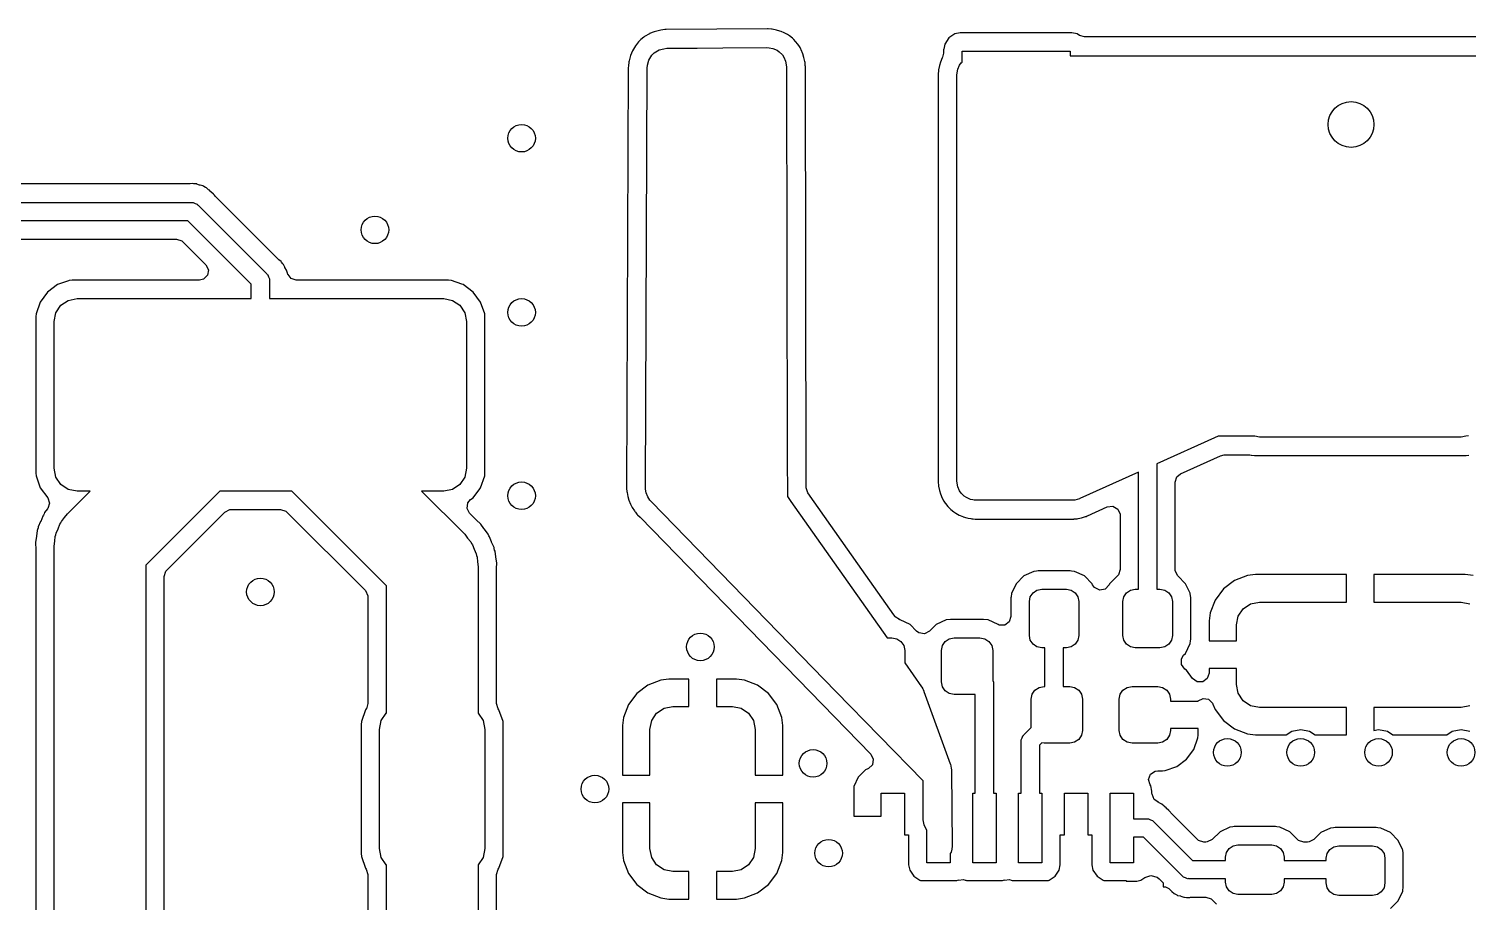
# Model space of a CAD drawing. Extents: x 100.3 to 197.2, y -144.7 to -85.3.
# Drawn here: x 118.72 to 134.43, y -134.13 to -124.61 of the extents above; entities that cross this region are included whole.
import ezdxf

# ---------------------------------------------------------------- set-up
doc = ezdxf.new("R2010")
doc.units = 0
doc.layers.add('BLACK', color=7, linetype='CONTINUOUS')

msp = doc.modelspace()

# ---------------------------------------------------------------- linework, layer by layer
at = {"layer": 'BLACK', "linetype": 'CONTINUOUS'}
for p, q in [((125.442, -124.691), (125.433, -124.698)), ((125.494, -124.661), (125.442, -124.691)), ((125.497, -124.659), (125.494, -124.661)), ((125.546, -124.639), (125.497, -124.659)), ((125.497, -124.659), (125.497, -124.659)), ((125.605, -124.623), (125.546, -124.639)), ((125.618, -124.62), (125.605, -124.623)), ((125.605, -124.623), (125.605, -124.623)), ((125.663, -124.614), (125.618, -124.62)), ((125.676, -124.613), (125.663, -124.614)), ((126.781, -124.606), (125.676, -124.613)), ((126.791, -124.606), (126.781, -124.606)), ((126.825, -124.609), (126.791, -124.606)), ((126.835, -124.611), (126.825, -124.609)), ((126.881, -124.62), (126.835, -124.611)), ((126.919, -124.631), (126.881, -124.62)), ((126.881, -124.62), (126.881, -124.62)), ((126.881, -124.62), (126.881, -124.62)), ((126.933, -124.637), (126.919, -124.631)), ((126.919, -124.631), (126.919, -124.631)), ((126.919, -124.631), (126.919, -124.631)), ((126.964, -124.649), (126.933, -124.637)), ((127, -124.668), (126.964, -124.649)), ((126.964, -124.649), (126.964, -124.649)), ((126.964, -124.649), (126.964, -124.649)), ((127.024, -124.684), (127, -124.668)), ((127, -124.668), (127, -124.668)), ((127.055, -124.71), (127.024, -124.684)), ((127.024, -124.684), (127.024, -124.684)), ((128.827, -124.661), (128.76, -124.705)), ((128.885, -124.65), (128.827, -124.661)), ((128.827, -124.661), (128.827, -124.661)), ((130.105, -124.649), (128.885, -124.649)), ((128.885, -124.649), (128.885, -124.649)), ((128.885, -124.649), (128.885, -124.65)), ((130.163, -124.661), (130.105, -124.649)), ((130.188, -124.678), (130.163, -124.661)), ((130.243, -124.694), (130.188, -124.678)), ((135.443, -124.694), (130.243, -124.694)), ((125.31, -124.848), (125.289, -124.897)), ((125.341, -124.792), (125.31, -124.848)), ((125.374, -124.75), (125.341, -124.792)), ((125.341, -124.792), (125.341, -124.792)), ((125.4, -124.724), (125.374, -124.75)), ((125.374, -124.75), (125.374, -124.75)), ((125.433, -124.698), (125.4, -124.724)), ((125.4, -124.724), (125.4, -124.724)), ((125.4, -124.724), (125.4, -124.724)), ((125.4, -124.724), (125.4, -124.724)), ((125.545, -124.869), (125.6, -124.837)), ((125.6, -124.837), (125.652, -124.823)), ((125.652, -124.823), (125.684, -124.819)), ((125.684, -124.819), (126.015, -124.816)), ((126.015, -124.816), (126.296, -124.815)), ((126.296, -124.815), (126.777, -124.811)), ((126.777, -124.811), (126.801, -124.814)), ((126.801, -124.814), (126.842, -124.821)), ((126.842, -124.821), (126.887, -124.84)), ((126.887, -124.84), (126.911, -124.856)), ((127.07, -124.724), (127.055, -124.71)), ((127.055, -124.71), (127.055, -124.71)), ((127.09, -124.744), (127.07, -124.724)), ((127.115, -124.775), (127.09, -124.744)), ((127.132, -124.799), (127.115, -124.775)), ((127.138, -124.81), (127.132, -124.799)), ((127.148, -124.829), (127.138, -124.81)), ((127.151, -124.834), (127.148, -124.829)), ((127.169, -124.879), (127.151, -124.834)), ((128.705, -124.83), (128.704, -124.83)), ((128.704, -124.83), (128.704, -124.871)), ((128.716, -124.772), (128.705, -124.83)), ((128.76, -124.705), (128.716, -124.772)), ((128.716, -124.772), (128.716, -124.772)), ((128.76, -124.705), (128.76, -124.705)), ((128.905, -124.969), (128.905, -124.85)), ((128.905, -124.85), (130.085, -124.85)), ((130.085, -124.85), (130.085, -124.9)), ((125.271, -124.968), (125.265, -125.013)), ((125.273, -124.955), (125.271, -124.968)), ((125.289, -124.897), (125.273, -124.955)), ((125.289, -124.897), (125.289, -124.897)), ((125.469, -125.034), (125.473, -125.002)), ((125.473, -125.002), (125.487, -124.95)), ((125.487, -124.95), (125.519, -124.895)), ((125.519, -124.895), (125.545, -124.869)), ((126.911, -124.856), (126.945, -124.89)), ((126.945, -124.89), (126.961, -124.914)), ((126.961, -124.914), (126.98, -124.958)), ((126.98, -124.958), (126.988, -124.999)), ((126.988, -124.999), (126.99, -125.023)), ((127.181, -124.918), (127.169, -124.879)), ((127.19, -124.963), (127.181, -124.918)), ((127.192, -124.973), (127.19, -124.963)), ((127.194, -124.992), (127.192, -124.973)), ((127.195, -125.008), (127.194, -124.992)), ((127.196, -125.018), (127.195, -125.008)), ((127.195, -125.008), (127.195, -125.008)), ((127.195, -125.008), (127.195, -125.008)), ((127.195, -125.008), (127.195, -125.008)), ((128.659, -125.008), (128.65, -125.053)), ((128.671, -124.969), (128.659, -125.008)), ((128.659, -125.008), (128.659, -125.008)), ((128.689, -124.924), (128.671, -124.969)), ((128.693, -124.917), (128.689, -124.924)), ((128.689, -124.924), (128.689, -124.924)), ((128.704, -124.871), (128.693, -124.917)), ((128.86, -125.048), (128.879, -125.003)), ((128.879, -125.003), (128.895, -124.979)), ((128.895, -124.979), (128.905, -124.969)), ((130.085, -124.9), (135.438, -124.9)), ((125.264, -125.027), (125.245, -129.61)), ((125.265, -125.013), (125.264, -125.027)), ((125.265, -125.013), (125.265, -125.013)), ((125.45, -129.606), (125.469, -125.034)), ((126.99, -125.023), (126.999, -129.271)), ((127.205, -129.597), (127.196, -125.018)), ((127.196, -125.018), (127.196, -125.018)), ((127.196, -125.018), (127.196, -125.018)), ((128.645, -125.106), (128.644, -125.107)), ((128.644, -125.107), (128.644, -129.543)), ((128.648, -125.063), (128.645, -125.097)), ((128.645, -125.097), (128.645, -125.097)), ((128.645, -125.097), (128.645, -125.103)), ((128.645, -125.103), (128.645, -125.106)), ((128.65, -125.053), (128.648, -125.063)), ((128.65, -125.053), (128.65, -125.053)), ((128.85, -125.112), (128.852, -125.088)), ((128.85, -129.538), (128.85, -125.112)), ((128.852, -125.088), (128.86, -125.048)), ((120.476, -126.299), (117.765, -126.299)), ((120.483, -126.299), (120.476, -126.299)), ((120.514, -126.295), (120.483, -126.299)), ((120.524, -126.297), (120.514, -126.295)), ((120.514, -126.295), (120.514, -126.295)), ((120.546, -126.299), (120.524, -126.297)), ((120.556, -126.299), (120.546, -126.299)), ((120.556, -126.3), (120.556, -126.299)), ((120.556, -126.299), (120.556, -126.299)), ((120.556, -126.299), (120.556, -126.299)), ((120.586, -126.311), (120.556, -126.3)), ((120.592, -126.313), (120.586, -126.311)), ((120.623, -126.32), (120.592, -126.313)), ((120.632, -126.326), (120.623, -126.32)), ((120.623, -126.32), (120.623, -126.32)), ((120.652, -126.337), (120.632, -126.326)), ((120.661, -126.34), (120.652, -126.337)), ((120.684, -126.362), (120.661, -126.34)), ((120.69, -126.366), (120.684, -126.362)), ((120.693, -126.368), (120.69, -126.366)), ((120.707, -126.382), (120.693, -126.368)), ((120.708, -126.383), (120.707, -126.382)), ((120.739, -126.411), (120.708, -126.383)), ((120.744, -126.416), (120.739, -126.411)), ((120.749, -126.423), (120.744, -126.416)), ((120.75, -126.422), (120.749, -126.423)), ((120.759, -126.434), (120.75, -126.422)), ((117.641, -126.5), (120.5, -126.5)), ((120.5, -126.5), (120.508, -126.502)), ((120.508, -126.502), (120.516, -126.501)), ((120.516, -126.501), (120.537, -126.512)), ((120.537, -126.512), (120.559, -126.519)), ((120.559, -126.519), (120.564, -126.526)), ((120.564, -126.526), (120.571, -126.529)), ((120.571, -126.529), (121.321, -127.279)), ((121.445, -127.12), (120.759, -126.434)), ((120.459, -126.7), (117.6, -126.7)), ((121.15, -127.391), (120.459, -126.7)), ((117.624, -126.9), (120.335, -126.9)), ((120.335, -126.9), (120.393, -126.919)), ((120.393, -126.919), (120.405, -126.929)), ((120.405, -126.929), (120.656, -127.18)), ((120.656, -127.18), (120.683, -127.235)), ((121.45, -127.125), (121.445, -127.12)), ((121.476, -127.144), (121.45, -127.125)), ((121.481, -127.152), (121.476, -127.144)), ((121.495, -127.17), (121.481, -127.152)), ((121.502, -127.177), (121.495, -127.17)), ((121.515, -127.206), (121.502, -127.177)), ((121.502, -127.177), (121.502, -127.177)), ((121.518, -127.212), (121.515, -127.206)), ((119.157, -127.355), (119.037, -127.397)), ((119.165, -127.352), (119.157, -127.355)), ((119.196, -127.349), (119.165, -127.352)), ((119.165, -127.352), (119.165, -127.352)), ((119.165, -127.352), (119.165, -127.352)), ((120.586, -127.349), (119.196, -127.349)), ((120.63, -127.339), (120.586, -127.349)), ((120.674, -127.295), (120.63, -127.339)), ((120.683, -127.235), (120.674, -127.295)), ((121.321, -127.279), (121.324, -127.286)), ((121.324, -127.286), (121.331, -127.291)), ((121.331, -127.291), (121.338, -127.313)), ((121.338, -127.313), (121.349, -127.334)), ((121.349, -127.334), (121.348, -127.342)), ((121.348, -127.342), (121.35, -127.35)), ((121.35, -127.35), (121.35, -127.55)), ((121.535, -127.24), (121.518, -127.212)), ((121.537, -127.249), (121.535, -127.24)), ((121.544, -127.271), (121.537, -127.249)), ((121.537, -127.249), (121.537, -127.249)), ((121.551, -127.288), (121.544, -127.271)), ((121.553, -127.288), (121.551, -127.288)), ((121.584, -127.331), (121.553, -127.288)), ((121.642, -127.349), (121.584, -127.331)), ((123.304, -127.349), (121.642, -127.349)), ((123.335, -127.352), (123.304, -127.349)), ((123.304, -127.349), (123.304, -127.349)), ((123.449, -127.392), (123.335, -127.352)), ((123.335, -127.352), (123.335, -127.352)), ((123.335, -127.352), (123.335, -127.352)), ((118.928, -127.478), (118.847, -127.587)), ((119.037, -127.397), (118.928, -127.478)), ((118.928, -127.478), (118.928, -127.478)), ((121.15, -127.55), (121.15, -127.391)), ((123.463, -127.397), (123.449, -127.392)), ((123.572, -127.478), (123.463, -127.397)), ((123.653, -127.587), (123.572, -127.478)), ((123.572, -127.478), (123.572, -127.478)), ((123.572, -127.478), (123.572, -127.478)), ((123.572, -127.478), (123.572, -127.478)), ((123.572, -127.478), (123.572, -127.478)), ((118.847, -127.587), (118.802, -127.715)), ((119.019, -127.704), (119.073, -127.623)), ((119.073, -127.623), (119.154, -127.569)), ((119.154, -127.569), (119.25, -127.55)), ((119.25, -127.55), (121.15, -127.55)), ((121.35, -127.55), (123.25, -127.55)), ((123.25, -127.55), (123.346, -127.569)), ((123.346, -127.569), (123.427, -127.623)), ((123.427, -127.623), (123.481, -127.704)), ((123.698, -127.715), (123.653, -127.587)), ((123.653, -127.587), (123.653, -127.587)), ((123.653, -127.587), (123.653, -127.587)), ((118.802, -127.715), (118.799, -127.746)), ((118.799, -127.746), (118.799, -129.454)), ((119, -127.8), (119.019, -127.704)), ((119, -129.4), (119, -127.8)), ((123.481, -127.704), (123.5, -127.8)), ((123.5, -127.8), (123.5, -129.4)), ((123.7, -127.746), (123.698, -127.715)), ((123.7, -129.454), (123.7, -127.746)), ((131.661, -129.068), (131.03, -129.353)), ((131.7, -129.05), (131.661, -129.068)), ((131.661, -129.068), (131.661, -129.068)), ((132.1, -129.05), (131.7, -129.05)), ((132.15, -129.06), (132.1, -129.05)), ((134.35, -129.06), (132.15, -129.06)), ((134.402, -129.05), (134.35, -129.06)), ((134.431, -129.046), (134.402, -129.05)), ((119.019, -129.496), (119, -129.4)), ((123.5, -129.4), (123.481, -129.496)), ((126.999, -129.271), (127, -129.71)), ((131.03, -129.353), (131.03, -130.72)), ((131.289, -129.461), (131.725, -129.264)), ((131.725, -129.264), (131.766, -129.255)), ((131.766, -129.255), (132.045, -129.255)), ((132.045, -129.255), (132.061, -129.257)), ((132.061, -129.257), (132.065, -129.258)), ((132.065, -129.258), (132.065, -129.258)), ((132.065, -129.258), (132.096, -129.26)), ((132.096, -129.26), (132.096, -129.261)), ((132.096, -129.261), (132.096, -129.261)), ((132.096, -129.261), (134.404, -129.261)), ((134.404, -129.26), (134.435, -129.258)), ((134.404, -129.261), (134.404, -129.26)), ((118.799, -129.454), (118.802, -129.485)), ((118.802, -129.485), (118.802, -129.485)), ((118.802, -129.485), (118.802, -129.485)), ((118.802, -129.485), (118.82, -129.536)), ((118.82, -129.536), (118.847, -129.613)), ((119.073, -129.577), (119.019, -129.496)), ((123.481, -129.496), (123.427, -129.577)), ((123.653, -129.613), (123.698, -129.485)), ((123.698, -129.485), (123.7, -129.454)), ((128.644, -129.543), (128.645, -129.553)), ((128.645, -129.553), (128.648, -129.587)), ((128.852, -129.562), (128.85, -129.538)), ((128.86, -129.602), (128.852, -129.562)), ((130.83, -129.443), (130.192, -129.731)), ((130.83, -130.72), (130.83, -129.443)), ((131.231, -129.551), (131.249, -129.493)), ((131.231, -130.505), (131.231, -129.551)), ((131.249, -129.493), (131.289, -129.461)), ((118.847, -129.613), (118.93, -129.725)), ((119.154, -129.631), (119.073, -129.577)), ((119.146, -129.896), (119.393, -129.65)), ((119.25, -129.65), (119.154, -129.631)), ((119.393, -129.65), (119.25, -129.65)), ((120.807, -129.65), (120, -130.457)), ((121.593, -129.65), (120.807, -129.65)), ((122.625, -130.682), (121.593, -129.65)), ((123.25, -129.65), (123.007, -129.65)), ((123.007, -129.65), (123.479, -130.121)), ((123.346, -129.631), (123.25, -129.65)), ((123.427, -129.577), (123.346, -129.631)), ((123.544, -129.743), (123.572, -129.722)), ((123.572, -129.722), (123.643, -129.626)), ((123.643, -129.626), (123.653, -129.613)), ((123.653, -129.613), (123.653, -129.613)), ((123.653, -129.613), (123.653, -129.613)), ((125.245, -129.61), (125.245, -129.62)), ((125.245, -129.62), (125.246, -129.626)), ((125.246, -129.626), (125.248, -129.65)), ((125.248, -129.65), (125.248, -129.654)), ((125.248, -129.654), (125.248, -129.654)), ((125.248, -129.654), (125.25, -129.664)), ((125.25, -129.664), (125.259, -129.709)), ((125.259, -129.709), (125.259, -129.709)), ((125.259, -129.709), (125.27, -129.747)), ((125.453, -129.63), (125.45, -129.606)), ((125.46, -129.67), (125.453, -129.63)), ((125.478, -129.714), (125.46, -129.67)), ((125.5, -129.748), (125.478, -129.714)), ((127, -129.71), (127.036, -129.762)), ((127.205, -129.613), (127.205, -129.597)), ((127.223, -129.67), (127.205, -129.613)), ((127.769, -130.443), (127.223, -129.67)), ((128.648, -129.587), (128.65, -129.597)), ((128.65, -129.597), (128.659, -129.642)), ((128.659, -129.642), (128.671, -129.681)), ((128.671, -129.681), (128.671, -129.681)), ((128.671, -129.681), (128.689, -129.726)), ((128.879, -129.647), (128.86, -129.602)), ((128.895, -129.671), (128.879, -129.647)), ((128.929, -129.705), (128.895, -129.671)), ((128.953, -129.721), (128.929, -129.705)), ((128.998, -129.74), (128.953, -129.721)), ((118.928, -129.844), (118.896, -129.885)), ((118.93, -129.841), (118.928, -129.844)), ((118.93, -129.725), (118.949, -129.783)), ((118.949, -129.783), (118.93, -129.841)), ((120.229, -130.511), (120.861, -129.879)), ((120.861, -129.879), (120.916, -129.852)), ((120.916, -129.852), (120.931, -129.85)), ((120.931, -129.85), (121.469, -129.85)), ((121.469, -129.85), (121.527, -129.869)), ((121.527, -129.869), (121.539, -129.879)), ((121.539, -129.879), (122.396, -130.736)), ((123.505, -129.838), (123.515, -129.777)), ((123.533, -129.892), (123.505, -129.838)), ((123.515, -129.777), (123.544, -129.743)), ((125.27, -129.747), (125.27, -129.747)), ((125.27, -129.747), (125.27, -129.747)), ((125.27, -129.747), (125.288, -129.791)), ((125.288, -129.791), (125.288, -129.791)), ((125.288, -129.791), (125.288, -129.791)), ((125.288, -129.791), (125.306, -129.827)), ((125.306, -129.827), (125.306, -129.827)), ((125.306, -129.827), (125.306, -129.827)), ((125.306, -129.827), (125.306, -129.827)), ((125.306, -129.827), (125.331, -129.865)), ((125.331, -129.865), (125.331, -129.865)), ((125.331, -129.865), (125.337, -129.873)), ((125.337, -129.873), (125.342, -129.879)), ((125.342, -129.879), (125.358, -129.9)), ((125.516, -129.767), (125.5, -129.748)), ((127.53, -131.835), (125.516, -129.767)), ((127.036, -129.762), (127.036, -129.762)), ((127.036, -129.762), (128.087, -131.25)), ((128.689, -129.726), (128.689, -129.726)), ((128.689, -129.726), (128.708, -129.761)), ((128.708, -129.761), (128.722, -129.782)), ((128.722, -129.782), (128.724, -129.785)), ((128.724, -129.785), (128.75, -129.816)), ((128.75, -129.816), (128.784, -129.85)), ((128.784, -129.85), (128.815, -129.876)), ((128.815, -129.876), (128.815, -129.876)), ((128.815, -129.876), (128.839, -129.892)), ((129.023, -129.745), (128.998, -129.74)), ((129.038, -129.748), (129.023, -129.745)), ((129.062, -129.75), (129.038, -129.748)), ((130.104, -129.75), (129.062, -129.75)), ((130.11, -129.75), (130.104, -129.75)), ((130.119, -129.749), (130.11, -129.75)), ((130.136, -129.747), (130.119, -129.749)), ((130.162, -129.741), (130.136, -129.747)), ((130.186, -129.733), (130.162, -129.741)), ((130.192, -129.731), (130.186, -129.733)), ((130.274, -129.919), (130.49, -129.822)), ((130.49, -129.822), (130.551, -129.815)), ((130.551, -129.815), (130.604, -129.846)), ((130.604, -129.846), (130.629, -129.901)), ((118.852, -129.983), (118.826, -130.04)), ((118.853, -129.98), (118.852, -129.983)), ((118.875, -129.922), (118.853, -129.98)), ((118.882, -129.912), (118.875, -129.922)), ((118.875, -129.922), (118.875, -129.922)), ((118.891, -129.896), (118.882, -129.912)), ((118.896, -129.885), (118.891, -129.896)), ((118.896, -129.885), (118.896, -129.885)), ((119.042, -130.06), (119.061, -130.01)), ((119.061, -130.01), (119.072, -129.996)), ((119.072, -129.996), (119.079, -129.98)), ((119.079, -129.98), (119.114, -129.939)), ((119.114, -129.939), (119.146, -129.896)), ((123.604, -129.964), (123.533, -129.892)), ((123.606, -129.966), (123.604, -129.964)), ((123.653, -130.007), (123.606, -129.966)), ((123.654, -130.009), (123.653, -130.007)), ((123.653, -130.007), (123.653, -130.007)), ((123.689, -130.058), (123.654, -130.009)), ((125.358, -129.9), (125.358, -129.9)), ((125.358, -129.9), (125.365, -129.907)), ((125.365, -129.907), (125.393, -129.936)), ((125.393, -129.936), (127.91, -132.52)), ((128.839, -129.892), (128.839, -129.892)), ((128.839, -129.892), (128.839, -129.892)), ((128.839, -129.892), (128.874, -129.911)), ((128.874, -129.911), (128.874, -129.911)), ((128.874, -129.911), (128.874, -129.911)), ((128.874, -129.911), (128.915, -129.928)), ((128.915, -129.928), (128.919, -129.929)), ((128.919, -129.929), (128.958, -129.941)), ((128.958, -129.941), (128.958, -129.941)), ((128.958, -129.941), (128.958, -129.941)), ((128.958, -129.941), (128.971, -129.944)), ((128.971, -129.944), (129.003, -129.95)), ((129.003, -129.95), (129.011, -129.951)), ((129.011, -129.951), (129.013, -129.952)), ((129.013, -129.952), (129.013, -129.952)), ((129.013, -129.952), (129.028, -129.953)), ((129.028, -129.953), (129.047, -129.955)), ((129.047, -129.955), (129.057, -129.956)), ((129.057, -129.956), (129.057, -129.956)), ((129.057, -129.956), (130.106, -129.956)), ((130.106, -129.956), (130.107, -129.955)), ((130.106, -129.956), (130.106, -129.956)), ((130.107, -129.955), (130.112, -129.955)), ((130.112, -129.955), (130.112, -129.955)), ((130.112, -129.955), (130.112, -129.955)), ((130.112, -129.955), (130.124, -129.955)), ((130.124, -129.955), (130.129, -129.954)), ((130.129, -129.954), (130.163, -129.951)), ((130.163, -129.951), (130.174, -129.949)), ((130.174, -129.949), (130.21, -129.941)), ((130.21, -129.941), (130.221, -129.938)), ((130.221, -129.938), (130.253, -129.928)), ((130.253, -129.928), (130.258, -129.926)), ((130.258, -129.926), (130.269, -129.921)), ((130.269, -129.921), (130.274, -129.919)), ((130.629, -129.901), (130.63, -129.912)), ((130.63, -129.912), (130.63, -130.505)), ((118.807, -130.146), (118.796, -130.207)), ((118.815, -130.081), (118.807, -130.143)), ((118.807, -130.143), (118.807, -130.146)), ((118.819, -130.07), (118.815, -130.081)), ((118.824, -130.052), (118.819, -130.07)), ((118.826, -130.04), (118.824, -130.052)), ((118.826, -130.04), (118.826, -130.04)), ((119.008, -130.197), (119.011, -130.144)), ((119.011, -130.144), (119.018, -130.127)), ((119.018, -130.127), (119.02, -130.109)), ((119.02, -130.109), (119.042, -130.06)), ((123.479, -130.121), (123.511, -130.164)), ((123.511, -130.164), (123.546, -130.205)), ((123.69, -130.061), (123.689, -130.058)), ((123.729, -130.11), (123.69, -130.061)), ((123.734, -130.121), (123.729, -130.11)), ((123.743, -130.137), (123.734, -130.121)), ((123.75, -130.147), (123.743, -130.137)), ((123.772, -130.205), (123.75, -130.147)), ((118.796, -130.207), (118.797, -130.231)), ((118.797, -130.231), (118.799, -130.27)), ((118.799, -130.27), (118.799, -130.273)), ((118.799, -130.273), (118.799, -136.477)), ((119, -130.25), (119.008, -130.197)), ((119, -136.5), (119, -130.25)), ((123.546, -130.205), (123.553, -130.221)), ((123.553, -130.221), (123.564, -130.235)), ((123.564, -130.235), (123.583, -130.285)), ((123.583, -130.285), (123.605, -130.334)), ((123.605, -130.334), (123.607, -130.352)), ((123.773, -130.208), (123.772, -130.205)), ((123.799, -130.265), (123.773, -130.208)), ((123.801, -130.277), (123.799, -130.265)), ((123.806, -130.295), (123.801, -130.277)), ((123.81, -130.306), (123.806, -130.295)), ((123.818, -130.368), (123.81, -130.306)), ((120, -130.457), (120, -136.293)), ((123.607, -130.352), (123.614, -130.369)), ((123.614, -130.369), (123.617, -130.422)), ((123.617, -130.422), (123.625, -130.475)), ((123.625, -130.475), (123.625, -132.072)), ((123.818, -130.371), (123.818, -130.368)), ((123.829, -130.432), (123.818, -130.371)), ((123.825, -130.498), (123.826, -130.495)), ((123.825, -131.968), (123.825, -130.498)), ((123.826, -130.495), (123.829, -130.432)), ((128.162, -130.999), (127.769, -130.443)), ((130.63, -130.505), (130.611, -130.563)), ((131.232, -130.521), (131.231, -130.505)), ((120.2, -130.581), (120.219, -130.523)), ((120.2, -133.376), (120.2, -130.581)), ((120.219, -130.523), (120.229, -130.511)), ((129.496, -130.66), (129.446, -130.767)), ((129.58, -130.576), (129.496, -130.66)), ((129.687, -130.526), (129.58, -130.576)), ((129.719, -130.522), (129.687, -130.526)), ((129.687, -130.526), (129.687, -130.526)), ((129.736, -130.519), (129.719, -130.522)), ((130.084, -130.519), (129.736, -130.519)), ((130.101, -130.522), (130.084, -130.519)), ((130.133, -130.526), (130.101, -130.522)), ((130.24, -130.576), (130.133, -130.526)), ((130.324, -130.66), (130.24, -130.576)), ((130.24, -130.576), (130.24, -130.576)), ((130.24, -130.576), (130.24, -130.576)), ((130.33, -130.673), (130.324, -130.66)), ((130.324, -130.66), (130.324, -130.66)), ((130.324, -130.66), (130.324, -130.66)), ((130.516, -130.66), (130.51, -130.673)), ((130.557, -130.618), (130.516, -130.66)), ((130.6, -130.576), (130.557, -130.618)), ((130.601, -130.575), (130.6, -130.576)), ((130.6, -130.576), (130.6, -130.576)), ((130.611, -130.563), (130.601, -130.575)), ((131.259, -130.575), (131.232, -130.521)), ((131.26, -130.576), (131.259, -130.575)), ((131.344, -130.66), (131.26, -130.576)), ((131.26, -130.576), (131.26, -130.576)), ((131.393, -130.765), (131.344, -130.66)), ((131.344, -130.66), (131.344, -130.66)), ((131.344, -130.66), (131.344, -130.66)), ((131.878, -130.626), (131.757, -130.717)), ((132.019, -130.571), (131.878, -130.626)), ((132.107, -130.56), (132.019, -130.571)), ((133.1, -130.56), (132.107, -130.56)), ((133.1, -130.86), (133.1, -130.56)), ((134.393, -130.56), (133.4, -130.56)), ((133.4, -130.56), (133.4, -130.86)), ((134.481, -130.571), (134.393, -130.56)), ((122.396, -130.736), (122.423, -130.791)), ((122.423, -130.791), (122.424, -130.806)), ((122.424, -130.806), (122.424, -131.968)), ((122.625, -132.072), (122.625, -130.682)), ((129.441, -130.804), (129.439, -130.816)), ((129.439, -130.816), (129.439, -131.017)), ((129.446, -130.767), (129.441, -130.804)), ((129.446, -130.767), (129.446, -130.767)), ((129.446, -130.767), (129.446, -130.767)), ((129.446, -130.767), (129.446, -130.767)), ((129.64, -130.855), (129.65, -130.803)), ((129.65, -130.803), (129.68, -130.76)), ((129.68, -130.76), (129.723, -130.73)), ((129.723, -130.73), (129.775, -130.72)), ((129.775, -130.72), (130.045, -130.72)), ((130.045, -130.72), (130.097, -130.73)), ((130.097, -130.73), (130.14, -130.76)), ((130.14, -130.76), (130.17, -130.803)), ((130.17, -130.803), (130.18, -130.855)), ((130.352, -130.703), (130.33, -130.673)), ((130.408, -130.729), (130.352, -130.703)), ((130.468, -130.718), (130.408, -130.729)), ((130.51, -130.673), (130.468, -130.718)), ((130.66, -130.855), (130.67, -130.803)), ((130.67, -130.803), (130.7, -130.76)), ((130.7, -130.76), (130.743, -130.73)), ((130.743, -130.73), (130.795, -130.72)), ((130.795, -130.72), (130.83, -130.72)), ((131.03, -130.72), (131.065, -130.72)), ((131.065, -130.72), (131.117, -130.73)), ((131.117, -130.73), (131.16, -130.76)), ((131.16, -130.76), (131.19, -130.803)), ((131.19, -130.803), (131.2, -130.855)), ((131.394, -130.767), (131.393, -130.765)), ((131.4, -130.816), (131.394, -130.767)), ((131.4, -131.264), (131.4, -130.816)), ((131.757, -130.717), (131.666, -130.838)), ((129.64, -131.225), (129.64, -130.855)), ((130.18, -130.855), (130.18, -131.225)), ((130.66, -131.225), (130.66, -130.855)), ((131.2, -130.855), (131.2, -131.225)), ((131.611, -130.979), (131.6, -131.067)), ((131.666, -130.838), (131.611, -130.979)), ((131.919, -131.014), (131.973, -130.933)), ((131.973, -130.933), (132.054, -130.879)), ((132.054, -130.879), (132.15, -130.86)), ((132.15, -130.86), (133.1, -130.86)), ((133.4, -130.86), (134.35, -130.86)), ((134.35, -130.86), (134.446, -130.879)), ((128.175, -131.018), (128.162, -130.999)), ((128.177, -131.021), (128.175, -131.018)), ((128.223, -131.052), (128.177, -131.021)), ((128.223, -131.053), (128.223, -131.052)), ((128.226, -131.055), (128.223, -131.053)), ((128.228, -131.056), (128.226, -131.055)), ((128.229, -131.056), (128.228, -131.056)), ((128.338, -131.107), (128.229, -131.056)), ((128.41, -131.178), (128.338, -131.107)), ((128.338, -131.107), (128.338, -131.107)), ((128.338, -131.107), (128.338, -131.107)), ((128.622, -131.107), (128.55, -131.178)), ((128.731, -131.056), (128.622, -131.107)), ((128.622, -131.107), (128.622, -131.107)), ((128.622, -131.107), (128.622, -131.107)), ((128.78, -131.05), (128.731, -131.056)), ((128.731, -131.056), (128.731, -131.056)), ((129.14, -131.049), (128.78, -131.049)), ((128.78, -131.049), (128.78, -131.05)), ((129.189, -131.056), (129.14, -131.049)), ((129.14, -131.049), (129.14, -131.049)), ((129.298, -131.107), (129.189, -131.056)), ((129.299, -131.107), (129.298, -131.107)), ((129.31, -131.111), (129.299, -131.107)), ((129.371, -131.111), (129.31, -131.111)), ((129.421, -131.075), (129.371, -131.111)), ((129.439, -131.017), (129.421, -131.075)), ((131.6, -131.067), (131.6, -131.285)), ((131.9, -131.11), (131.919, -131.014)), ((131.9, -131.285), (131.9, -131.11)), ((128.087, -131.25), (128.14, -131.25)), ((128.14, -131.25), (128.194, -131.261)), ((128.194, -131.261), (128.239, -131.291)), ((128.239, -131.291), (128.269, -131.336)), ((128.435, -131.197), (128.41, -131.178)), ((128.495, -131.206), (128.435, -131.197)), ((128.55, -131.178), (128.495, -131.206)), ((128.691, -131.336), (128.721, -131.291)), ((128.721, -131.291), (128.766, -131.261)), ((128.766, -131.261), (128.82, -131.25)), ((128.82, -131.25), (129.1, -131.25)), ((129.1, -131.25), (129.154, -131.261)), ((129.154, -131.261), (129.199, -131.291)), ((129.199, -131.291), (129.229, -131.336)), ((129.65, -131.277), (129.64, -131.225)), ((129.68, -131.32), (129.65, -131.277)), ((130.17, -131.277), (130.14, -131.32)), ((130.18, -131.225), (130.17, -131.277)), ((130.67, -131.277), (130.66, -131.225)), ((130.7, -131.32), (130.67, -131.277)), ((131.19, -131.277), (131.16, -131.32)), ((131.2, -131.225), (131.19, -131.277)), ((131.394, -131.313), (131.398, -131.285)), ((131.398, -131.285), (131.4, -131.264)), ((131.6, -131.285), (131.9, -131.285)), ((131.6, -131.285), (131.6, -131.285)), ((128.269, -131.336), (128.28, -131.39)), ((128.28, -131.39), (128.28, -131.524)), ((128.68, -131.39), (128.691, -131.336)), ((128.68, -131.73), (128.68, -131.39)), ((129.229, -131.336), (129.24, -131.39)), ((129.24, -131.39), (129.24, -131.717)), ((129.723, -131.35), (129.68, -131.32)), ((129.775, -131.36), (129.723, -131.35)), ((129.81, -131.36), (129.775, -131.36)), ((129.81, -131.78), (129.81, -131.36)), ((130.045, -131.36), (130.01, -131.36)), ((130.01, -131.36), (130.01, -131.78)), ((130.097, -131.35), (130.045, -131.36)), ((130.14, -131.32), (130.097, -131.35)), ((130.743, -131.35), (130.7, -131.32)), ((130.795, -131.36), (130.743, -131.35)), ((131.065, -131.36), (130.795, -131.36)), ((131.117, -131.35), (131.065, -131.36)), ((131.16, -131.32), (131.117, -131.35)), ((131.3, -131.48), (131.323, -131.441)), ((131.323, -131.441), (131.344, -131.42)), ((131.344, -131.42), (131.394, -131.313)), ((128.28, -131.524), (128.464, -131.787)), ((131.299, -131.541), (131.3, -131.48)), ((131.335, -131.591), (131.299, -131.541)), ((131.355, -131.605), (131.335, -131.591)), ((131.421, -131.696), (131.355, -131.605)), ((131.355, -131.605), (131.355, -131.605)), ((131.9, -131.585), (131.6, -131.585)), ((131.6, -131.585), (131.6, -131.637)), ((131.9, -131.76), (131.9, -131.585)), ((125.619, -131.711), (125.478, -131.766)), ((125.707, -131.7), (125.619, -131.711)), ((125.925, -131.7), (125.707, -131.7)), ((125.925, -132), (125.925, -131.7)), ((126.225, -131.7), (126.225, -132)), ((126.443, -131.7), (126.225, -131.7)), ((126.225, -131.7), (126.225, -131.7)), ((126.531, -131.711), (126.443, -131.7)), ((126.672, -131.766), (126.531, -131.711)), ((128.691, -131.784), (128.68, -131.73)), ((129.24, -131.717), (129.249, -131.734)), ((129.249, -131.734), (129.248, -131.742)), ((129.248, -131.742), (129.25, -131.75)), ((129.25, -131.75), (129.25, -132.944)), ((131.47, -131.731), (131.421, -131.696)), ((131.532, -131.731), (131.47, -131.731)), ((131.581, -131.695), (131.532, -131.731)), ((131.6, -131.637), (131.581, -131.695)), ((131.919, -131.856), (131.9, -131.76)), ((125.357, -131.857), (125.266, -131.978)), ((125.478, -131.766), (125.357, -131.857)), ((126.793, -131.857), (126.672, -131.766)), ((126.884, -131.978), (126.793, -131.857)), ((128.48, -132.81), (127.53, -131.835)), ((128.464, -131.787), (128.466, -131.79)), ((128.466, -131.79), (128.476, -131.807)), ((128.476, -131.807), (128.48, -131.815)), ((128.48, -131.815), (128.488, -131.833)), ((128.488, -131.833), (128.49, -131.837)), ((128.49, -131.837), (128.777, -132.625)), ((128.721, -131.829), (128.691, -131.784)), ((128.766, -131.859), (128.721, -131.829)), ((128.82, -131.87), (128.766, -131.859)), ((129.05, -131.87), (128.82, -131.87)), ((129.05, -132.944), (129.05, -131.87)), ((129.66, -131.92), (129.671, -131.866)), ((129.66, -132.229), (129.66, -131.92)), ((129.671, -131.866), (129.701, -131.821)), ((129.701, -131.821), (129.746, -131.791)), ((129.746, -131.791), (129.8, -131.78)), ((129.8, -131.78), (129.81, -131.78)), ((130.01, -131.78), (130.08, -131.78)), ((130.08, -131.78), (130.134, -131.791)), ((130.134, -131.791), (130.179, -131.821)), ((130.179, -131.821), (130.209, -131.866)), ((130.209, -131.866), (130.22, -131.92)), ((130.22, -131.92), (130.22, -132.26)), ((130.62, -131.92), (130.631, -131.866)), ((130.62, -132.26), (130.62, -131.92)), ((130.631, -131.866), (130.661, -131.821)), ((130.661, -131.821), (130.706, -131.791)), ((130.706, -131.791), (130.76, -131.78)), ((130.76, -131.78), (131.04, -131.78)), ((131.04, -131.78), (131.094, -131.791)), ((131.094, -131.791), (131.139, -131.821)), ((131.139, -131.821), (131.169, -131.866)), ((131.169, -131.866), (131.18, -131.92)), ((131.18, -131.92), (131.18, -131.94)), ((131.481, -131.939), (131.535, -131.912)), ((131.535, -131.912), (131.596, -131.921)), ((131.596, -131.921), (131.639, -131.964)), ((131.973, -131.937), (131.919, -131.856)), ((122.397, -132.037), (122.352, -132.165)), ((122.405, -132.026), (122.397, -132.037)), ((122.397, -132.037), (122.397, -132.037)), ((122.406, -132.026), (122.405, -132.026)), ((122.424, -131.968), (122.406, -132.026)), ((122.569, -132.154), (122.623, -132.073)), ((122.623, -132.073), (122.625, -132.072)), ((123.625, -132.072), (123.627, -132.073)), ((123.627, -132.073), (123.681, -132.154)), ((123.826, -131.968), (123.825, -131.968)), ((123.845, -132.026), (123.826, -131.968)), ((123.853, -132.037), (123.845, -132.026)), ((123.898, -132.165), (123.853, -132.037)), ((125.266, -131.978), (125.211, -132.119)), ((125.519, -132.154), (125.573, -132.073)), ((125.573, -132.073), (125.654, -132.019)), ((125.654, -132.019), (125.75, -132)), ((125.75, -132), (125.925, -132)), ((126.225, -132), (126.4, -132)), ((126.4, -132), (126.496, -132.019)), ((126.496, -132.019), (126.577, -132.073)), ((126.577, -132.073), (126.631, -132.154)), ((126.939, -132.119), (126.884, -131.978)), ((131.18, -131.94), (131.48, -131.94)), ((131.48, -131.94), (131.481, -131.939)), ((131.639, -131.964), (131.643, -131.973)), ((131.643, -131.973), (131.666, -132.032)), ((131.666, -132.032), (131.757, -132.153)), ((132.054, -131.991), (131.973, -131.937)), ((132.15, -132.01), (132.054, -131.991)), ((133.1, -132.01), (132.15, -132.01)), ((133.1, -132.31), (133.1, -132.01)), ((134.35, -132.01), (133.4, -132.01)), ((133.4, -132.01), (133.4, -132.26)), ((134.446, -131.991), (134.35, -132.01)), ((122.352, -132.165), (122.349, -132.196)), ((122.349, -132.196), (122.349, -133.604)), ((122.352, -132.165), (122.352, -132.165)), ((122.55, -132.25), (122.569, -132.154)), ((123.681, -132.154), (123.7, -132.25)), ((123.9, -132.196), (123.898, -132.165)), ((123.9, -132.75), (123.9, -132.196)), ((123.9, -132.196), (123.9, -132.196)), ((125.211, -132.119), (125.2, -132.207)), ((125.2, -132.207), (125.2, -132.207)), ((125.2, -132.207), (125.2, -132.75)), ((125.5, -132.25), (125.519, -132.154)), ((126.631, -132.154), (126.65, -132.25)), ((126.95, -132.207), (126.939, -132.119)), ((126.95, -132.75), (126.95, -132.207)), ((126.95, -132.207), (126.95, -132.207)), ((129.579, -132.309), (129.66, -132.229)), ((131.757, -132.153), (131.878, -132.244)), ((122.55, -133.55), (122.55, -132.25)), ((123.7, -132.25), (123.7, -133.55)), ((125.5, -132.75), (125.5, -132.25)), ((126.65, -132.25), (126.65, -132.75)), ((129.55, -132.38), (129.552, -132.372)), ((129.55, -132.944), (129.55, -132.38)), ((129.551, -132.364), (129.562, -132.343)), ((129.552, -132.372), (129.551, -132.364)), ((129.562, -132.343), (129.569, -132.321)), ((129.569, -132.321), (129.576, -132.316)), ((129.576, -132.316), (129.579, -132.309)), ((130.134, -132.389), (130.08, -132.4)), ((130.179, -132.359), (130.134, -132.389)), ((130.209, -132.314), (130.179, -132.359)), ((130.22, -132.26), (130.209, -132.314)), ((130.631, -132.314), (130.62, -132.26)), ((130.661, -132.359), (130.631, -132.314)), ((130.706, -132.389), (130.661, -132.359)), ((130.76, -132.4), (130.706, -132.389)), ((131.094, -132.389), (131.04, -132.4)), ((131.139, -132.359), (131.094, -132.389)), ((131.169, -132.314), (131.139, -132.359)), ((131.18, -132.26), (131.169, -132.314)), ((131.48, -132.24), (131.18, -132.24)), ((131.18, -132.24), (131.18, -132.26)), ((131.433, -132.468), (131.477, -132.343)), ((131.477, -132.343), (131.48, -132.313)), ((131.48, -132.313), (131.48, -132.24)), ((131.48, -132.24), (131.48, -132.24)), ((131.878, -132.244), (132.019, -132.299)), ((132.019, -132.299), (132.107, -132.31)), ((132.107, -132.31), (132.107, -132.31)), ((132.107, -132.31), (132.443, -132.31)), ((132.443, -132.31), (132.504, -132.269)), ((132.504, -132.269), (132.6, -132.25)), ((132.6, -132.25), (132.696, -132.269)), ((132.696, -132.269), (132.757, -132.31)), ((132.757, -132.31), (133.1, -132.31)), ((133.1, -132.31), (133.1, -132.31)), ((133.4, -132.26), (133.45, -132.25)), ((133.45, -132.25), (133.546, -132.269)), ((133.546, -132.269), (133.607, -132.31)), ((133.607, -132.31), (134.193, -132.31)), ((134.193, -132.31), (134.254, -132.269)), ((134.254, -132.269), (134.35, -132.25)), ((134.35, -132.25), (134.446, -132.269)), ((127.91, -132.52), (127.937, -132.575)), ((129.776, -132.395), (129.75, -132.421)), ((129.75, -132.421), (129.75, -132.944)), ((129.8, -132.4), (129.776, -132.395)), ((130.08, -132.4), (129.8, -132.4)), ((131.04, -132.4), (130.76, -132.4)), ((131.355, -132.575), (131.433, -132.468)), ((127.851, -132.692), (127.771, -132.772)), ((127.879, -132.679), (127.851, -132.692)), ((127.883, -132.678), (127.879, -132.679)), ((127.927, -132.635), (127.883, -132.678)), ((127.937, -132.575), (127.927, -132.635)), ((128.777, -132.625), (128.779, -132.63)), ((128.779, -132.63), (128.784, -132.65)), ((128.784, -132.65), (128.788, -132.671)), ((128.788, -132.671), (128.79, -132.692)), ((128.79, -132.692), (128.79, -132.697)), ((128.79, -132.697), (128.798, -133.524)), ((130.963, -132.738), (131.013, -132.704)), ((131.013, -132.704), (131.04, -132.7)), ((131.04, -132.7), (131.093, -132.7)), ((131.093, -132.7), (131.123, -132.697)), ((131.123, -132.697), (131.248, -132.653)), ((131.123, -132.697), (131.123, -132.697)), ((131.248, -132.653), (131.355, -132.575)), ((131.355, -132.575), (131.355, -132.575)), ((123.9, -133.05), (123.9, -132.75)), ((125.2, -132.75), (125.2, -132.75)), ((125.2, -132.75), (125.5, -132.75)), ((126.65, -132.75), (126.95, -132.75)), ((126.95, -132.75), (126.95, -132.75)), ((127.771, -132.772), (127.726, -132.874)), ((128.48, -132.891), (128.48, -132.81)), ((130.941, -132.795), (130.963, -132.738)), ((130.958, -132.854), (130.941, -132.795)), ((130.966, -132.866), (130.958, -132.854)), ((127.726, -132.874), (127.723, -132.899)), ((127.723, -132.899), (127.723, -133.198)), ((128.023, -133.198), (128.023, -132.944)), ((128.023, -132.944), (128.277, -132.944)), ((128.277, -132.944), (128.277, -133.4)), ((128.48, -133.237), (128.48, -132.891)), ((128.48, -132.891), (128.48, -132.891)), ((129.023, -133.706), (129.023, -132.944)), ((129.023, -132.944), (129.05, -132.944)), ((129.25, -132.944), (129.277, -132.944)), ((129.277, -132.944), (129.277, -133.706)), ((129.523, -133.706), (129.523, -132.944)), ((129.523, -132.944), (129.55, -132.944)), ((129.75, -132.944), (129.777, -132.944)), ((129.777, -132.944), (129.777, -133.706)), ((130.023, -133.4), (130.023, -132.944)), ((130.023, -132.944), (130.277, -132.944)), ((130.277, -132.944), (130.277, -133.4)), ((130.523, -133.706), (130.523, -132.944)), ((130.523, -132.944), (130.777, -132.944)), ((130.777, -132.944), (130.777, -133.225)), ((130.977, -132.924), (130.966, -132.866)), ((130.977, -132.95), (130.977, -132.924)), ((130.978, -132.958), (130.977, -132.95)), ((131.002, -133.015), (130.978, -132.958)), ((131.041, -133.039), (131.002, -133.015)), ((123.9, -133.604), (123.9, -133.05)), ((125.2, -133.05), (125.2, -133.593)), ((125.5, -133.05), (125.2, -133.05)), ((125.2, -133.05), (125.2, -133.05)), ((125.5, -133.55), (125.5, -133.05)), ((126.95, -133.05), (126.65, -133.05)), ((126.65, -133.05), (126.65, -133.55)), ((126.95, -133.593), (126.95, -133.05)), ((131.04, -133.042), (131.041, -133.039)), ((131.048, -133.045), (131.04, -133.042)), ((131.057, -133.051), (131.048, -133.045)), ((131.077, -133.062), (131.057, -133.051)), ((131.086, -133.065), (131.077, -133.062)), ((131.109, -133.087), (131.086, -133.065)), ((131.115, -133.091), (131.109, -133.087)), ((131.118, -133.093), (131.115, -133.091)), ((131.132, -133.107), (131.118, -133.093)), ((131.133, -133.108), (131.132, -133.107)), ((131.162, -133.134), (131.133, -133.108)), ((131.169, -133.141), (131.162, -133.134)), ((131.174, -133.148), (131.169, -133.141)), ((131.175, -133.147), (131.174, -133.148)), ((131.184, -133.159), (131.175, -133.147)), ((131.475, -133.451), (131.184, -133.159)), ((127.723, -133.198), (127.723, -133.198)), ((127.723, -133.198), (128.023, -133.198)), ((128.492, -133.291), (128.48, -133.237)), ((128.523, -133.354), (128.492, -133.291)), ((130.777, -133.225), (130.925, -133.225)), ((130.925, -133.225), (130.933, -133.227)), ((130.933, -133.227), (130.941, -133.226)), ((130.941, -133.226), (130.962, -133.237)), ((130.962, -133.237), (130.984, -133.244)), ((130.984, -133.244), (130.989, -133.251)), ((130.989, -133.251), (130.996, -133.254)), ((130.996, -133.254), (131.421, -133.68)), ((131.827, -133.316), (131.72, -133.366)), ((131.859, -133.312), (131.827, -133.316)), ((131.827, -133.316), (131.827, -133.316)), ((131.876, -133.309), (131.859, -133.312)), ((132.324, -133.309), (131.876, -133.309)), ((132.341, -133.312), (132.324, -133.309)), ((132.373, -133.316), (132.341, -133.312)), ((132.48, -133.366), (132.373, -133.316)), ((132.927, -133.326), (132.82, -133.376)), ((132.959, -133.322), (132.927, -133.326)), ((132.927, -133.326), (132.927, -133.326)), ((132.976, -133.32), (132.959, -133.322)), ((133.424, -133.32), (132.976, -133.32)), ((133.441, -133.322), (133.424, -133.32)), ((133.473, -133.326), (133.441, -133.322)), ((133.58, -133.376), (133.473, -133.326)), ((120.2, -136.169), (120.2, -133.376)), ((128.277, -133.4), (128.322, -133.4)), ((128.322, -133.4), (128.322, -133.726)), ((128.523, -133.356), (128.523, -133.354)), ((128.523, -133.706), (128.523, -133.356)), ((129.977, -133.726), (129.977, -133.4)), ((129.977, -133.4), (130.023, -133.4)), ((130.277, -133.4), (130.322, -133.4)), ((130.322, -133.4), (130.322, -133.726)), ((130.884, -133.425), (130.777, -133.425)), ((130.777, -133.425), (130.777, -133.706)), ((131.309, -133.851), (130.884, -133.425)), ((131.487, -133.461), (131.475, -133.451)), ((131.545, -133.48), (131.487, -133.461)), ((131.565, -133.48), (131.545, -133.48)), ((131.581, -133.478), (131.565, -133.48)), ((131.635, -133.451), (131.581, -133.478)), ((131.636, -133.45), (131.635, -133.451)), ((131.72, -133.366), (131.636, -133.45)), ((131.636, -133.45), (131.636, -133.45)), ((131.72, -133.366), (131.72, -133.366)), ((131.72, -133.366), (131.72, -133.366)), ((132.564, -133.45), (132.48, -133.366)), ((132.48, -133.366), (132.48, -133.366)), ((132.48, -133.366), (132.48, -133.366)), ((132.565, -133.451), (132.564, -133.45)), ((132.564, -133.45), (132.564, -133.45)), ((132.577, -133.461), (132.565, -133.451)), ((132.635, -133.48), (132.577, -133.461)), ((132.675, -133.48), (132.635, -133.48)), ((132.691, -133.478), (132.675, -133.48)), ((132.745, -133.451), (132.691, -133.478)), ((132.82, -133.376), (132.745, -133.451)), ((132.82, -133.376), (132.82, -133.376)), ((132.82, -133.376), (132.82, -133.376)), ((133.664, -133.46), (133.58, -133.376)), ((133.58, -133.376), (133.58, -133.376)), ((133.58, -133.376), (133.58, -133.376)), ((133.711, -133.561), (133.664, -133.46)), ((133.664, -133.46), (133.664, -133.46)), ((133.664, -133.46), (133.664, -133.46)), ((122.349, -133.604), (122.352, -133.635)), ((122.352, -133.635), (122.352, -133.635)), ((122.352, -133.635), (122.397, -133.763)), ((122.569, -133.646), (122.55, -133.55)), ((122.623, -133.727), (122.569, -133.646)), ((123.681, -133.646), (123.627, -133.727)), ((123.7, -133.55), (123.681, -133.646)), ((123.853, -133.763), (123.898, -133.635)), ((123.898, -133.635), (123.9, -133.604)), ((123.9, -133.604), (123.9, -133.604)), ((125.2, -133.593), (125.2, -133.593)), ((125.2, -133.593), (125.211, -133.681)), ((125.519, -133.646), (125.5, -133.55)), ((125.573, -133.727), (125.519, -133.646)), ((126.631, -133.646), (126.577, -133.727)), ((126.65, -133.55), (126.631, -133.646)), ((126.939, -133.681), (126.95, -133.593)), ((126.95, -133.593), (126.95, -133.593)), ((128.786, -133.588), (128.777, -133.604)), ((128.777, -133.604), (128.777, -133.706)), ((128.794, -133.556), (128.786, -133.588)), ((128.798, -133.524), (128.794, -133.556)), ((131.78, -133.645), (131.79, -133.593)), ((131.78, -133.68), (131.78, -133.645)), ((131.79, -133.593), (131.82, -133.55)), ((131.82, -133.55), (131.863, -133.52)), ((131.863, -133.52), (131.915, -133.51)), ((131.915, -133.51), (132.285, -133.51)), ((132.285, -133.51), (132.337, -133.52)), ((132.337, -133.52), (132.38, -133.55)), ((132.38, -133.55), (132.41, -133.593)), ((132.41, -133.593), (132.42, -133.645)), ((132.42, -133.645), (132.42, -133.68)), ((132.88, -133.655), (132.89, -133.603)), ((132.89, -133.603), (132.92, -133.56)), ((132.92, -133.56), (132.963, -133.53)), ((132.963, -133.53), (133.015, -133.52)), ((133.015, -133.52), (133.385, -133.52)), ((133.385, -133.52), (133.437, -133.53)), ((133.437, -133.53), (133.48, -133.56)), ((133.48, -133.56), (133.51, -133.603)), ((133.51, -133.603), (133.52, -133.655)), ((133.714, -133.567), (133.711, -133.561)), ((133.718, -133.6), (133.714, -133.567)), ((133.72, -133.616), (133.718, -133.6)), ((133.72, -133.9), (133.72, -133.616)), ((122.397, -133.763), (122.397, -133.763)), ((122.397, -133.763), (122.397, -133.763)), ((122.397, -133.763), (122.405, -133.774)), ((122.405, -133.774), (122.424, -133.832)), ((122.625, -133.728), (122.623, -133.727)), ((122.625, -136.125), (122.625, -133.728)), ((123.627, -133.727), (123.625, -133.728)), ((123.625, -133.728), (123.625, -135.918)), ((123.825, -133.832), (123.844, -133.774)), ((123.844, -133.774), (123.845, -133.774)), ((123.845, -133.774), (123.853, -133.763)), ((125.211, -133.681), (125.266, -133.822)), ((125.654, -133.781), (125.573, -133.727)), ((125.75, -133.8), (125.654, -133.781)), ((125.925, -133.8), (125.75, -133.8)), ((125.925, -134.1), (125.925, -133.8)), ((126.4, -133.8), (126.225, -133.8)), ((126.225, -133.8), (126.225, -134.1)), ((126.496, -133.781), (126.4, -133.8)), ((126.577, -133.727), (126.496, -133.781)), ((126.884, -133.822), (126.939, -133.681)), ((128.322, -133.726), (128.334, -133.784)), ((128.334, -133.784), (128.334, -133.784)), ((128.334, -133.784), (128.378, -133.851)), ((128.777, -133.706), (128.523, -133.706)), ((129.277, -133.706), (129.023, -133.706)), ((129.777, -133.706), (129.523, -133.706)), ((129.922, -133.851), (129.966, -133.784)), ((129.966, -133.784), (129.977, -133.726)), ((129.966, -133.784), (129.966, -133.784)), ((129.966, -133.784), (129.966, -133.784)), ((129.977, -133.726), (129.977, -133.726)), ((130.322, -133.726), (130.334, -133.784)), ((130.334, -133.784), (130.334, -133.784)), ((130.334, -133.784), (130.378, -133.851)), ((130.777, -133.706), (130.523, -133.706)), ((131.421, -133.68), (131.78, -133.68)), ((132.42, -133.68), (132.88, -133.68)), ((132.88, -133.68), (132.88, -133.655)), ((133.52, -133.655), (133.52, -133.925)), ((122.424, -133.832), (122.424, -133.832)), ((122.424, -133.832), (122.424, -136.102)), ((123.825, -134.44), (123.825, -133.832)), ((125.266, -133.822), (125.357, -133.943)), ((125.357, -133.943), (125.478, -134.034)), ((126.672, -134.034), (126.793, -133.943)), ((126.793, -133.943), (126.884, -133.822)), ((128.378, -133.851), (128.445, -133.895)), ((128.445, -133.895), (128.445, -133.895)), ((128.445, -133.895), (128.453, -133.897)), ((128.453, -133.897), (128.847, -133.897)), ((128.847, -133.897), (128.867, -133.892)), ((128.867, -133.892), (128.868, -133.894)), ((128.868, -133.894), (128.922, -133.889)), ((128.922, -133.889), (128.941, -133.894)), ((128.941, -133.894), (128.945, -133.895)), ((128.945, -133.895), (128.945, -133.895)), ((128.945, -133.895), (128.953, -133.897)), ((128.953, -133.897), (129.347, -133.897)), ((129.347, -133.897), (129.367, -133.892)), ((129.367, -133.892), (129.368, -133.894)), ((129.368, -133.894), (129.422, -133.889)), ((129.422, -133.889), (129.441, -133.894)), ((129.441, -133.894), (129.453, -133.897)), ((129.453, -133.897), (129.847, -133.897)), ((129.847, -133.897), (129.855, -133.895)), ((129.855, -133.895), (129.922, -133.851)), ((129.855, -133.895), (129.855, -133.895)), ((129.855, -133.895), (129.855, -133.895)), ((130.378, -133.851), (130.445, -133.895)), ((130.445, -133.895), (130.445, -133.895)), ((130.445, -133.895), (130.453, -133.897)), ((130.453, -133.897), (130.695, -133.897)), ((130.695, -133.897), (130.695, -133.906)), ((130.695, -133.906), (130.797, -133.906)), ((130.797, -133.906), (130.812, -133.904)), ((130.797, -133.906), (130.797, -133.906)), ((130.812, -133.904), (130.855, -133.895)), ((130.855, -133.895), (130.899, -133.865)), ((130.855, -133.895), (130.855, -133.895)), ((130.899, -133.865), (130.966, -133.845)), ((130.966, -133.845), (131.033, -133.863)), ((131.033, -133.863), (131.056, -133.881)), ((131.056, -133.881), (131.1, -133.925)), ((131.1, -133.925), (131.1, -133.966)), ((131.316, -133.854), (131.309, -133.851)), ((131.321, -133.861), (131.316, -133.854)), ((131.343, -133.868), (131.321, -133.861)), ((131.364, -133.879), (131.343, -133.868)), ((131.372, -133.878), (131.364, -133.879)), ((131.38, -133.88), (131.372, -133.878)), ((131.78, -133.88), (131.38, -133.88)), ((131.78, -133.915), (131.78, -133.88)), ((131.79, -133.967), (131.78, -133.915)), ((132.42, -133.915), (132.41, -133.967)), ((132.88, -133.88), (132.42, -133.88)), ((132.42, -133.88), (132.42, -133.915)), ((132.88, -133.925), (132.88, -133.88)), ((132.89, -133.977), (132.88, -133.925)), ((133.52, -133.925), (133.51, -133.977)), ((133.72, -133.964), (133.72, -133.9)), ((125.478, -134.034), (125.619, -134.089)), ((125.619, -134.089), (125.707, -134.1)), ((125.707, -134.1), (125.707, -134.1)), ((125.707, -134.1), (125.925, -134.1)), ((126.225, -134.1), (126.225, -134.1)), ((126.225, -134.1), (126.443, -134.1)), ((126.443, -134.1), (126.531, -134.089)), ((126.443, -134.1), (126.443, -134.1)), ((126.531, -134.089), (126.672, -134.034)), ((131.1, -133.966), (131.125, -133.966)), ((131.125, -133.966), (131.161, -133.987)), ((131.161, -133.987), (131.172, -133.997)), ((131.172, -133.997), (131.173, -133.998)), ((131.173, -133.998), (131.187, -134.012)), ((131.187, -134.012), (131.187, -134.012)), ((131.187, -134.012), (131.19, -134.014)), ((131.19, -134.014), (131.196, -134.018)), ((131.196, -134.018), (131.219, -134.04)), ((131.219, -134.04), (131.219, -134.04)), ((131.219, -134.04), (131.219, -134.04)), ((131.219, -134.04), (131.228, -134.043)), ((131.228, -134.043), (131.248, -134.054)), ((131.248, -134.054), (131.257, -134.06)), ((131.257, -134.06), (131.288, -134.067)), ((131.288, -134.067), (131.294, -134.069)), ((131.294, -134.069), (131.324, -134.081)), ((131.324, -134.081), (131.334, -134.081)), ((131.334, -134.081), (131.356, -134.083)), ((131.356, -134.083), (131.366, -134.085)), ((131.366, -134.085), (131.392, -134.082)), ((131.392, -134.082), (131.397, -134.081)), ((131.397, -134.081), (131.404, -134.081)), ((131.404, -134.081), (131.565, -134.081)), ((131.565, -134.081), (131.623, -134.099)), ((131.623, -134.099), (131.635, -134.109)), ((131.635, -134.109), (131.636, -134.11)), ((131.636, -134.11), (131.636, -134.11)), ((131.636, -134.11), (131.681, -134.156)), ((131.82, -134.01), (131.79, -133.967)), ((131.863, -134.04), (131.82, -134.01)), ((131.915, -134.05), (131.863, -134.04)), ((132.285, -134.05), (131.915, -134.05)), ((132.337, -134.04), (132.285, -134.05)), ((132.38, -134.01), (132.337, -134.04)), ((132.41, -133.967), (132.38, -134.01)), ((132.92, -134.02), (132.89, -133.977)), ((132.963, -134.05), (132.92, -134.02)), ((133.015, -134.06), (132.963, -134.05)), ((133.385, -134.06), (133.015, -134.06)), ((133.437, -134.05), (133.385, -134.06)), ((133.48, -134.02), (133.437, -134.05)), ((133.51, -133.977), (133.48, -134.02)), ((133.58, -134.204), (133.664, -134.12)), ((133.664, -134.12), (133.714, -134.013)), ((133.714, -134.013), (133.72, -133.964))]:
    msp.add_line(p, q, dxfattribs=at)
at = {"layer": 'BLACK'}
for centre, radius in [((133.15, -125.65), 0.25), ((124.1, -125.8), 0.15), ((122.5, -126.8), 0.15), ((124.1, -127.7), 0.15), ((124.1, -129.7), 0.15), ((121.25, -130.75), 0.15), ((126.05, -131.35), 0.15), ((131.8, -132.5), 0.15), ((132.6, -132.5), 0.15), ((133.45, -132.5), 0.15), ((134.35, -132.5), 0.15), ((127.28, -132.62), 0.15), ((124.9, -132.9), 0.15), ((127.45, -133.6), 0.15)]:
    msp.add_circle(centre, radius, dxfattribs=at)

doc.saveas('drawing.dxf')
